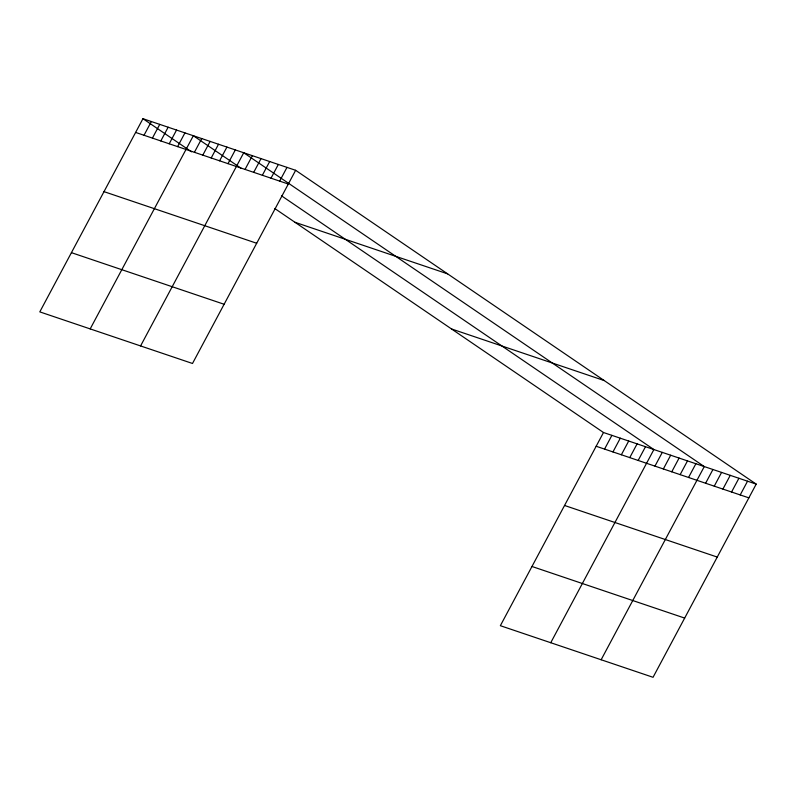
<?xml version="1.0" encoding="UTF-8"?>
<svg xmlns="http://www.w3.org/2000/svg" width="796" height="796" viewBox="0 0 796 796"><rect width="100%" height="100%" fill="white"/><g stroke="black" fill="none" stroke-linecap="round" stroke-linejoin="round"><path stroke-width="1.19" d="M295.644 170.304L142.952 118.703L39.8 311.883L192.503 363.483L295.644 170.304L756.2 484.117L653.048 677.297L500.356 625.696L603.497 432.517L756.2 484.117M144.016 135.27L151.349 121.539M152.414 138.116L159.747 124.375M160.812 140.952L168.145 127.211M169.21 143.787L176.543 130.056M177.607 146.623L184.941 132.892M90.187 328.907L193.338 135.728L240.959 168.175M194.403 152.305L201.736 138.564M202.801 155.14L210.134 141.399M211.199 157.976L218.532 144.245M219.596 160.812L226.93 147.081M227.994 163.658L235.327 149.917M140.584 345.932L243.725 152.752L704.281 466.575L601.139 659.755M245.049 169.419L252.382 155.678M253.705 172.344L261.038 158.603M262.352 175.269L269.685 161.528M271.008 178.185L278.341 164.454M279.665 181.11L286.998 167.379M604.562 449.093L611.895 435.362M612.96 451.929L620.293 438.198M621.358 454.765L628.701 441.034M629.765 457.61L637.098 443.87M638.163 460.446L645.496 446.705M550.742 642.73L653.894 449.551L281.486 195.796M654.959 466.118L662.292 452.387M663.357 468.963L670.69 455.222M671.754 471.799L679.087 458.058M680.152 474.635L687.485 460.904M688.55 477.471L695.883 463.74M705.604 483.242L712.937 469.501M714.251 486.157L721.584 472.426M722.907 489.082L730.24 475.351M731.564 492.008L738.897 478.277M740.21 494.933L747.543 481.202M135.619 132.434L288.311 184.035M294.928 222.263L447.631 273.864M103.997 191.647L256.69 243.258M451.521 328.957L604.214 380.558M71.421 252.66L224.114 304.261M596.164 446.257L748.867 497.858M564.553 505.47L717.246 557.071M531.967 566.483L684.669 618.084M142.952 118.703L191.587 151.837M274.67 208.452L603.497 432.517"/></g></svg>
